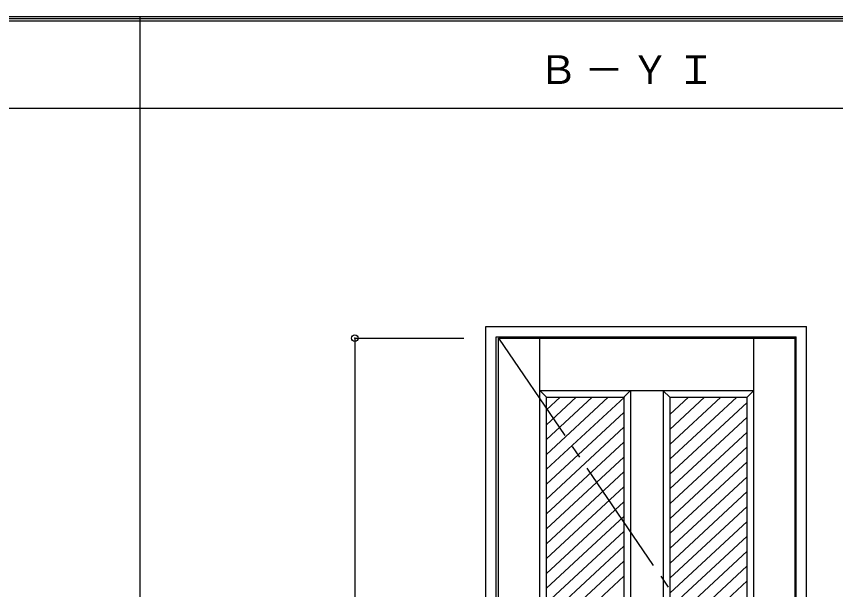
# Model space of a CAD drawing. Units: millimetres, scale not verified. Extents: x -6000 to 5700, y -4307 to 4175.
# Drawn here: x 922 to 2799, y 2862 to 4175 of the extents above; entities that cross this region are included whole.
import ezdxf

# ---------------------------------------------------------------- set-up
doc = ezdxf.new("R2010")
doc.units = ezdxf.units.MM
doc.header["$LTSCALE"] = 30
doc.header["$PDMODE"] = 32
doc.header["$PDSIZE"] = 15
doc.linetypes.add('CHAIN2', pattern=[12, 9, -1, 1, -1])
for name, color, linetype in [('0-2_扉', 7, 'Continuous'), ('0-4_枠', 3, 'Continuous'), ('0-7', 7, 'CHAIN2'), ('0-A_文字', 7, 'Continuous'), ('0-B_寸法', 7, 'Continuous'), ('0-C_ハッチ', 4, 'Continuous'), ('F-1_枠', 6, 'Continuous')]:
    doc.layers.add(name, color=color, linetype=linetype)
doc.styles.add('ＭＳ ゴシック', font='')
doc.styles.get('ＭＳ ゴシック').set_extended_font_data('MS Gothic')

msp = doc.modelspace()

# ---------------------------------------------------------------- linework, layer by layer
at = {"layer": '0-2_扉'}
for p, q in [((2026.4, 1443), (2026.4, 3438)), ((2026.4, 3438), (2706.4, 3438)), ((2121.4, 2404.98), (2121.4, 3438)), ((2611.4, 1443), (2611.4, 3438)), ((2706.4, 1443), (2706.4, 3438)), ((2121.4, 3318), (2136.4, 3303)), ((2121.4, 3318), (2406.4, 3318)), ((2313.9, 3303), (2328.9, 3318)), ((2328.9, 3318), (2328.9, 2243)), ((2403.9, 3318), (2403.9, 2243)), ((2418.9, 3303), (2404.19, 3317.71)), ((2406.4, 3318), (2611.4, 3318)), ((2611.4, 3318), (2596.4, 3303)), ((2136.4, 3303), (2313.9, 3303)), ((2136.4, 2411.41), (2136.4, 3303)), ((2313.9, 3303), (2313.9, 3015)), ((2418.9, 3303), (2418.9, 3015)), ((2418.9, 3303), (2596.4, 3303)), ((2313.9, 3015), (2313.9, 2258)), ((2418.9, 3015), (2418.9, 2258))]:
    msp.add_line(p, q, dxfattribs=at)
msp.add_lwpolyline([(2418.9, 2258), (2596.4, 2258), (2596.4, 3303)], dxfattribs=at)
at = {"layer": '0-4_枠'}
for p, q in [((1997.4, 3465), (2732.4, 3465)), ((1997.4, 1418), (1997.4, 3465)), ((2732.4, 1418), (2732.4, 3465)), ((2021.4, 3441), (2708.4, 3441)), ((2021.4, 1418), (2021.4, 3441)), ((2708.4, 1418), (2708.4, 3441))]:
    msp.add_line(p, q, dxfattribs=at)
at = {"layer": '0-7'}
msp.add_line((2026.4, 3438), (2706.4, 2440.5), dxfattribs=at)
at = {"layer": '0-B_寸法', "color": 4}
for q in [(1947.4, 3438), (1697.4, 1443)]:
    msp.add_line((1697.4, 3438), q, dxfattribs=at)
at = {"layer": '0-B_寸法'}
msp.add_point((1697.4, 3438), dxfattribs=at)
at = {"layer": '0-C_ハッチ'}
for p, q in [((2204.54, 3303), (2136.4, 3239.9)), ((2241.34, 3303), (2136.4, 3205.83)), ((2278.14, 3303), (2136.4, 3171.76)), ((2314.93, 3303), (2136.4, 3137.69)), ((2167.75, 3303), (2136.4, 3273.97)), ((2462.12, 3303), (2418.9, 3262.98)), ((2498.92, 3303), (2418.9, 3228.91)), ((2535.72, 3303), (2418.9, 3194.84)), ((2572.51, 3303), (2418.9, 3160.77)), ((2596.4, 3291.05), (2418.9, 3126.7)), ((2313.9, 3267.97), (2136.4, 3103.62)), ((2596.4, 3256.98), (2418.9, 3092.63)), ((2313.9, 3233.9), (2136.4, 3069.55)), ((2596.4, 3222.91), (2418.9, 3058.55)), ((2313.9, 3199.83), (2136.4, 3035.48)), ((2596.4, 3188.83), (2418.9, 3024.48)), ((2313.9, 3165.76), (2136.4, 3001.41)), ((2596.4, 3154.76), (2418.9, 2990.41)), ((2313.9, 3131.69), (2136.4, 2967.34)), ((2596.4, 3120.69), (2418.9, 2956.34)), ((2313.9, 3097.62), (2136.4, 2933.26)), ((2596.4, 3086.62), (2418.9, 2922.27)), ((2313.9, 3063.54), (2136.4, 2899.19)), ((2596.4, 3052.55), (2418.9, 2888.2)), ((2313.9, 3029.47), (2136.4, 2865.12)), ((2596.4, 3018.48), (2418.9, 2854.13)), ((2313.9, 2995.4), (2136.4, 2831.05)), ((2596.4, 2984.41), (2418.9, 2820.06)), ((2313.9, 2961.33), (2136.4, 2796.98)), ((2596.4, 2950.34), (2418.9, 2785.99)), ((2313.9, 2927.26), (2136.4, 2762.91)), ((2596.4, 2916.27), (2418.9, 2751.91)), ((2313.9, 2893.19), (2136.4, 2728.84)), ((2596.4, 2882.2), (2418.9, 2717.84))]:
    msp.add_line(p, q, dxfattribs=at)
at = {"layer": 'F-1_枠'}
for p, q in [((-6000, 4175), (5700, 4175)), ((-6000, 4170), (5700, 4170)), ((1204.8, 4175), (1204.8, -3790)), ((-6000, 4165), (5700, 4165)), ((-6000, 3965), (5700, 3965))]:
    msp.add_line(p, q, dxfattribs=at)

# ---------------------------------------------------------------- texts
at = {"layer": '0-A_文字', "insert": (2118.1, 4020), "char_height": 65.98, "attachment_point": 7, "style": 'ＭＳ ゴシック'}
msp.add_mtext('\\T1.17;Ｂ－ＹＩ', dxfattribs=at)

doc.saveas('drawing.dxf')
